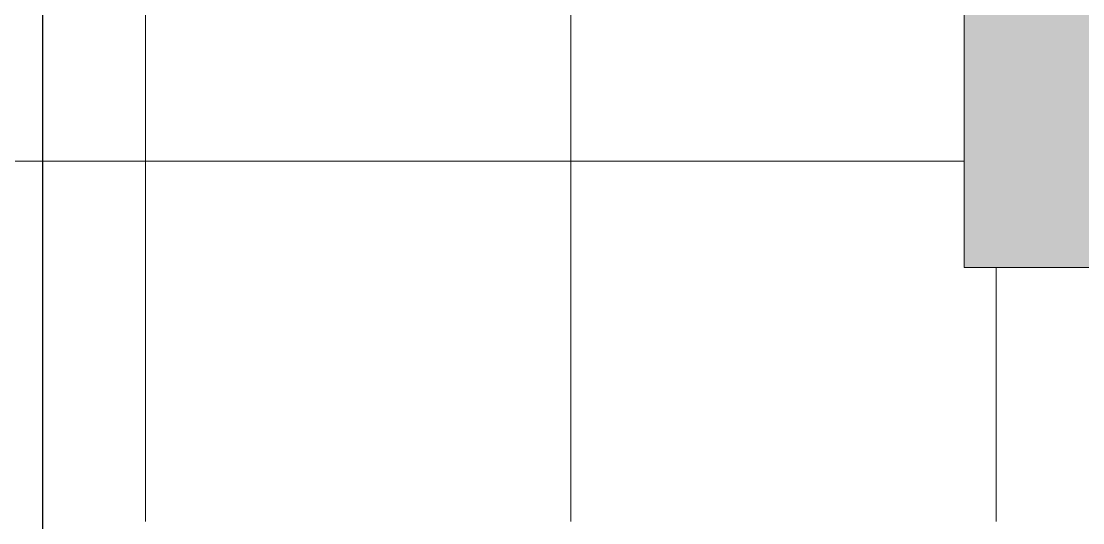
# Model space of a CAD drawing. Header units: metres. Extents: x 0.003 to 0.843, y 0.003 to 0.597.
# Drawn here: x 0.44824 to 0.45423, y 0.1558 to 0.15863 of the extents above; entities that cross this region are included whole.
import ezdxf

# ---------------------------------------------------------------- set-up
doc = ezdxf.new("R2010")
doc.units = ezdxf.units.M
doc.linetypes.add('AUSGEZOGEN', pattern=[0])
doc.linetypes.add('STRICHPUNKT', pattern=[25.4, 12.7, -6.35, 0, -6.35])
for name, color, linetype, lineweight in [('Ausbau Raeume', 7, 'AUSGEZOGEN', 18), ('Daemmung', 7, 'AUSGEZOGEN', 18), ('Rolladen', 7, 'AUSGEZOGEN', 13), ('Schnittbegrenzung', 7, 'AUSGEZOGEN', 13)]:
    doc.layers.add(name, color=color, linetype=linetype, lineweight=lineweight)

msp = doc.modelspace()

# ---------------------------------------------------------------- hatches: boundary and pattern name
at = {"layer": 'Daemmung', "linetype": 'AUSGEZOGEN', "lineweight": 13}
msp.add_hatch(color=32, dxfattribs=at).paths.add_polyline_path([(0.4543599899113183, 0.1593973634892396), (0.4543599899113183, 0.162171366134503), (0.4535599899291995, 0.162171366134503), (0.4535599899291995, 0.1593973634892396), (0.4535599899291995, 0.1585973635071209), (0.4535599899291995, 0.1581173635178498), (0.4535599899291995, 0.1576373635285786), (0.4535599899291995, 0.1572373635375193), (0.4543599899113183, 0.1572373635375193), (0.4543599899113183, 0.1576373635285786), (0.4543599899113183, 0.1581173635178498), (0.4543599899113183, 0.1585973635071209)])

# ---------------------------------------------------------------- linework, layer by layer
at = {"layer": 'Ausbau Raeume', "color": 254, "linetype": 'AUSGEZOGEN', "lineweight": 18}
for p, q in [((0.4489417484580154, 0.155803383471513), (0.4489417484580153, 0.1613713661523844)), ((0.4513417484043711, 0.155803383471513), (0.451341748404371, 0.1613713661523844)), ((0.4537417483507269, 0.155803383471513), (0.4537417483507269, 0.1572373635375193))]:
    msp.add_line(p, q, dxfattribs=at)
at = {"layer": 'Daemmung', "color": 7, "linetype": 'AUSGEZOGEN', "lineweight": 13}
for p, q in [((0.4535599899291995, 0.1593973634892396), (0.4535599899291995, 0.1585973635071209)), ((0.4535599899291995, 0.1585973635071209), (0.4535599899291995, 0.1581173635178498)), ((0.4535599899291995, 0.1581173635178498), (0.4535599899291995, 0.1576373635285786)), ((0.4535599899291995, 0.1576373635285786), (0.4535599899291995, 0.1572373635375193)), ((0.4535599899291995, 0.1572373635375193), (0.4543599899113183, 0.1572373635375193))]:
    msp.add_line(p, q, dxfattribs=at)
at = {"layer": 'Rolladen', "color": 7, "linetype": 'STRICHPUNKT', "lineweight": 13}
msp.add_line((0.4535599899291995, 0.1578373635241051), (0.3922599912993611, 0.1578373635241051), dxfattribs=at)
at = {"layer": 'Schnittbegrenzung', "color": 14, "linetype": 'STRICHPUNKT', "lineweight": 25}
msp.add_line((0.44835999027115, 0.2560973613278256), (0.44835999027115, 0.01029736682188428), dxfattribs=at)

doc.saveas('drawing.dxf')
